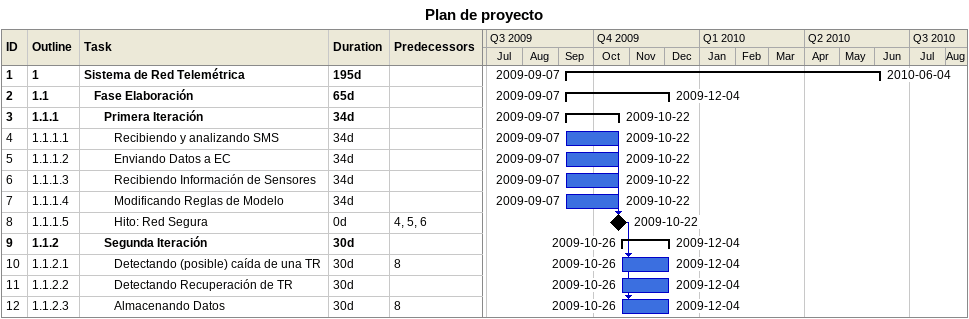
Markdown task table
Plan de proyecto

| ID | WBS | Task | Duration | Start | Finish | Predecessors |
|---|---|---|---|---|---|---|
| 1 | 1 | **Sistema de Red Telemétrica** | 195d | 2009-09-07 | 2010-06-04 |  |
| 2 | 1.1 | **Fase Elaboración** | 65d | 2009-09-07 | 2009-12-04 |  |
| 3 | 1.1.1 | **Primera Iteración** | 34d | 2009-09-07 | 2009-10-22 |  |
| 4 | 1.1.1.1 | Recibiendo y analizando SMS | 34d | 2009-09-07 | 2009-10-22 |  |
| 5 | 1.1.1.2 | Enviando Datos a EC | 34d | 2009-09-07 | 2009-10-22 |  |
| 6 | 1.1.1.3 | Recibiendo Información de Sensores | 34d | 2009-09-07 | 2009-10-22 |  |
| 7 | 1.1.1.4 | Modificando Reglas de Modelo | 34d | 2009-09-07 | 2009-10-22 |  |
| 8 | 1.1.1.5 | Hito: Red Segura | 0d | 2009-10-22 | 2009-10-22 | 4, 5, 6 |
| 9 | 1.1.2 | **Segunda Iteración** | 30d | 2009-10-26 | 2009-12-04 |  |
| 10 | 1.1.2.1 | Detectando (posible) caída de una TR | 30d | 2009-10-26 | 2009-12-04 | 8 |
| 11 | 1.1.2.2 | Detectando Recuperación de TR | 30d | 2009-10-26 | 2009-12-04 |  |
| 12 | 1.1.2.3 | Almacenando Datos | 30d | 2009-10-26 | 2009-12-04 | 8 |
